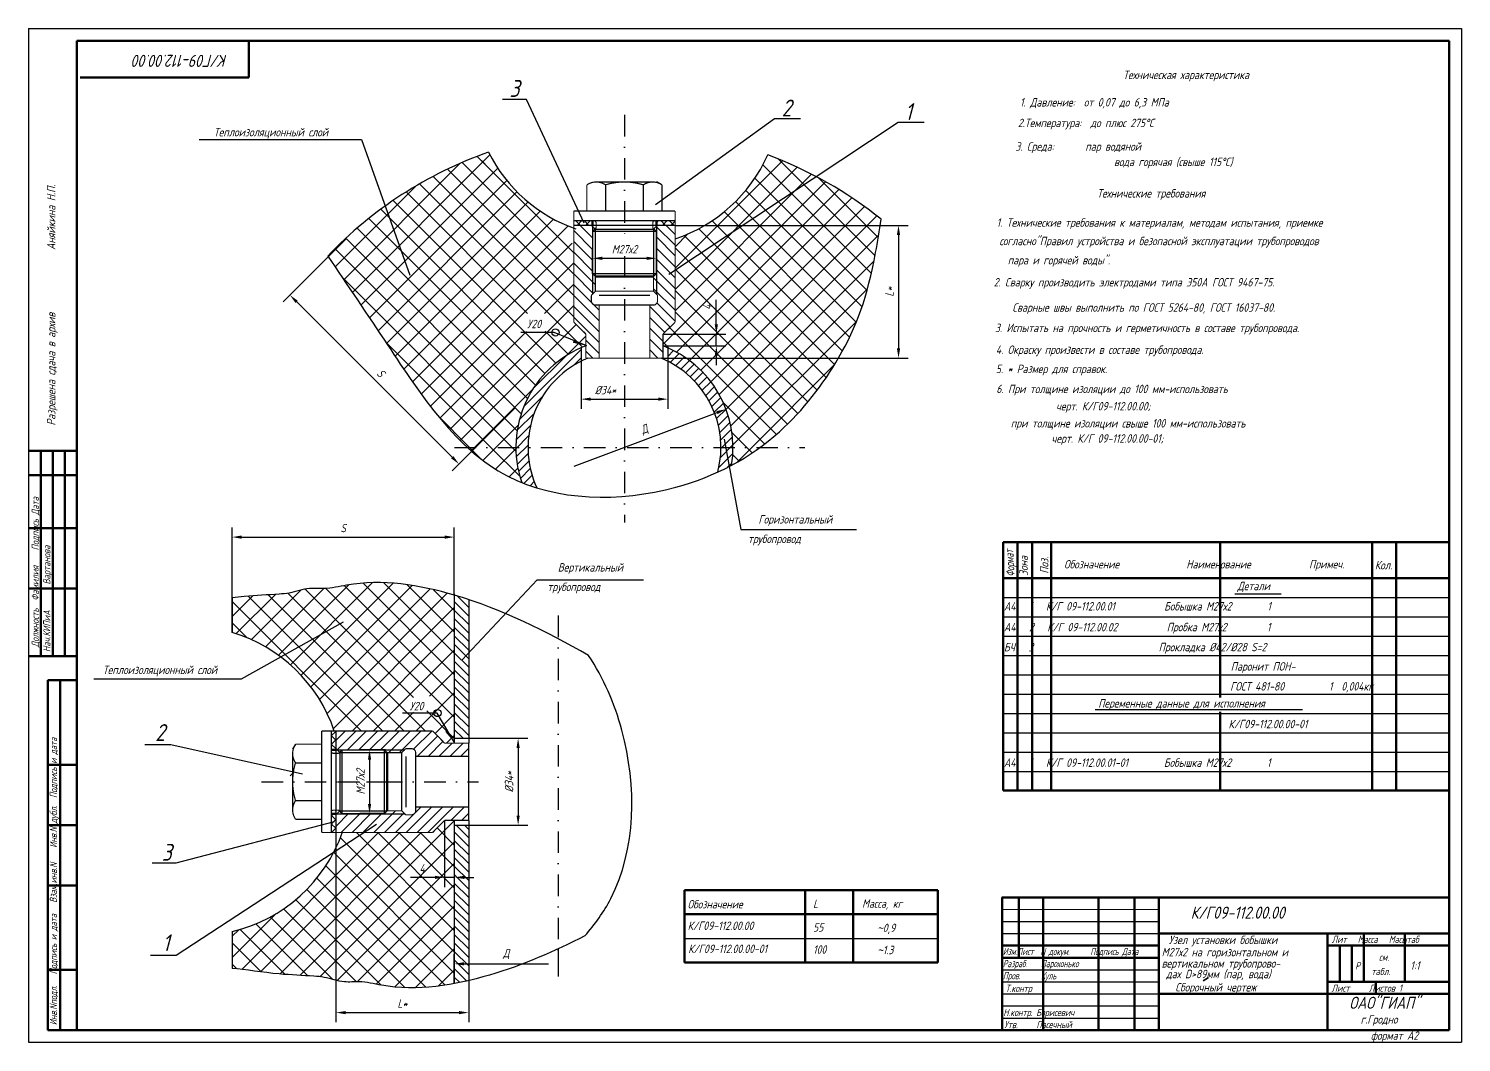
# Model space of a CAD drawing. Header units: inches. Extents: x 2854 to 6563, y -110 to 2015.
# Drawn here: x 3033 to 3627, y 1381 to 1801 of the extents above; entities that cross this region are included whole.
import ezdxf

# ---------------------------------------------------------------- set-up
doc = ezdxf.new("R2010")
doc.units = ezdxf.units.IN
doc.header["$LTSCALE"] = 0.7
doc.header["$MEASUREMENT"] = 0
doc.linetypes.add('DASHDOT', pattern=[25.4, 12.7, -6.35, 0, -6.35])
doc.styles.get("Standard").update_dxf_attribs({"font": 'romand.shx', "width": 0.8, "oblique": 15, "height": 3.5})
doc.dimstyles.get("Standard").update_dxf_attribs({"dimtxt": 3.5, "dimasz": 4, "dimexe": 4, "dimexo": 0, "dimgap": 2, "dimtad": 1, "dimdec": 0, "dimdsep": 46, "dimtxsty": 'Standard', "dimcen": 0.09, "dimadec": 0, "dimazin": 0, "dimtfac": 1, "dimtdec": 0, "dimtmove": 0, "dimatfit": 3, "dimfxl": 0, "dimtolj": 1, "dimtzin": 0, "dimlwd": 25, "dimlwe": 25, "dimarcsym": 0})

# ---------------------------------------------------------------- blocks, each defined once
blk = doc.blocks.new('*D13')
at = {"color": 0, "lineweight": 25}
for p, q in [((3318.59, 1678.36), (3318.59, 1688.54)), ((3296.5, 1674.36), (3322.59, 1674.36)), ((3296.5, 1669.43), (3322.59, 1669.43)), ((3318.59, 1669.43), (3318.59, 1674.36)), ((3318.59, 1665.43), (3318.59, 1661.43))]:
    blk.add_line(p, q, dxfattribs=at)
for points in [[(3317.92, 1678.36), (3319.26, 1678.36), (3318.59, 1674.36)], [(3317.92, 1665.43), (3319.26, 1665.43), (3318.59, 1669.43)]]:
    blk.add_solid(points, dxfattribs=at)
at = {"layer": 'DEFPOINTS', "color": 0, "lineweight": 25}
for p in [(3296.5, 1674.36), (3296.5, 1669.43), (3318.59, 1674.36)]:
    blk.add_point(p, dxfattribs=at)
at = {"color": 0, "lineweight": 25, "insert": (3314.84, 1685.45), "char_height": 3.5, "attachment_point": 5, "rotation": 90}
blk.add_mtext('\\A1;4', dxfattribs=at)
blk = doc.blocks.new('*D14')
at = {"color": 0, "lineweight": 25}
for p, q in [((3267.28, 1699.36), (3267.28, 1709.72)), ((3271.28, 1705.72), (3289.72, 1705.72)), ((3293.72, 1699.36), (3293.72, 1709.72))]:
    blk.add_line(p, q, dxfattribs=at)
for points in [[(3271.28, 1706.39), (3271.28, 1705.05), (3267.28, 1705.72)], [(3289.72, 1706.39), (3289.72, 1705.05), (3293.72, 1705.72)]]:
    blk.add_solid(points, dxfattribs=at)
at = {"layer": 'DEFPOINTS', "color": 0, "lineweight": 25}
for p in [(3293.72, 1705.72), (3267.28, 1699.36), (3293.72, 1699.36)]:
    blk.add_point(p, dxfattribs=at)
at = {"color": 0, "lineweight": 25, "insert": (3280.5, 1709.47), "char_height": 3.5, "attachment_point": 5}
blk.add_mtext('\\A1;М27х2', dxfattribs=at)
blk = doc.blocks.new('*D15')
at = {"color": 0, "lineweight": 25}
for p, q in [((3301.5, 1719.36), (3398.12, 1719.36)), ((3394.12, 1715.36), (3394.12, 1668.36)), ((3296.5, 1664.36), (3398.12, 1664.36))]:
    blk.add_line(p, q, dxfattribs=at)
for points in [[(3393.45, 1715.36), (3394.79, 1715.36), (3394.12, 1719.36)], [(3393.45, 1668.36), (3394.79, 1668.36), (3394.12, 1664.36)]]:
    blk.add_solid(points, dxfattribs=at)
at = {"layer": 'DEFPOINTS', "color": 0, "lineweight": 25}
for p in [(3301.5, 1719.36), (3296.5, 1664.36), (3394.12, 1664.36)]:
    blk.add_point(p, dxfattribs=at)
at = {"color": 0, "lineweight": 25, "insert": (3390.37, 1691.86), "char_height": 3.5, "attachment_point": 5, "rotation": 90}
blk.add_mtext('\\A1;L*', dxfattribs=at)
blk = doc.blocks.new('*D16')
at = {"color": 0, "lineweight": 25}
for p, q in [((3165.05, 1713.8), (3138.96, 1687.66)), ((3144.61, 1687.66), (3209.07, 1623.32)), ((3235.17, 1643.81), (3209.07, 1617.67))]:
    blk.add_line(p, q, dxfattribs=at)
for points in [[(3145.08, 1688.13), (3144.14, 1687.19), (3141.78, 1690.49)], [(3209.54, 1623.8), (3208.6, 1622.85), (3211.9, 1620.5)]]:
    blk.add_solid(points, dxfattribs=at)
at = {"layer": 'DEFPOINTS', "color": 0, "lineweight": 25}
for p in [(3165.05, 1713.8), (3235.17, 1643.81), (3211.9, 1620.5)]:
    blk.add_point(p, dxfattribs=at)
at = {"color": 0, "lineweight": 25, "insert": (3179.49, 1658.15), "char_height": 3.5, "attachment_point": 5, "rotation": 315.05269}
blk.add_mtext('\\A1;S', dxfattribs=at)
blk = doc.blocks.new('*D17')
at = {"color": 0, "lineweight": 25}
for p, q in [((3117.85, 1565.1), (3117.85, 1594.21)), ((3209.95, 1566.15), (3209.95, 1594.21)), ((3121.85, 1590.21), (3205.95, 1590.21))]:
    blk.add_line(p, q, dxfattribs=at)
for points in [[(3121.85, 1590.88), (3121.85, 1589.54), (3117.85, 1590.21)], [(3205.95, 1590.88), (3205.95, 1589.54), (3209.95, 1590.21)]]:
    blk.add_solid(points, dxfattribs=at)
at = {"layer": 'DEFPOINTS', "color": 0, "lineweight": 25}
for p in [(3209.95, 1590.21), (3117.85, 1565.1), (3209.95, 1566.15)]:
    blk.add_point(p, dxfattribs=at)
at = {"color": 0, "lineweight": 25, "insert": (3163.9, 1593.96), "char_height": 3.5, "attachment_point": 5}
blk.add_mtext('\\A1;S', dxfattribs=at)
blk = doc.blocks.new('*D18')
at = {"color": 0, "lineweight": 25}
for p, q in [((3215.95, 1506.84), (3240.41, 1506.84)), ((3236.41, 1502.84), (3236.41, 1474.84)), ((3215.95, 1470.84), (3240.41, 1470.84))]:
    blk.add_line(p, q, dxfattribs=at)
for points in [[(3235.75, 1502.84), (3237.08, 1502.84), (3236.41, 1506.84)], [(3235.75, 1474.84), (3237.08, 1474.84), (3236.41, 1470.84)]]:
    blk.add_solid(points, dxfattribs=at)
at = {"layer": 'DEFPOINTS', "color": 0, "lineweight": 25}
for p in [(3215.95, 1506.84), (3215.95, 1470.84), (3236.41, 1470.84)]:
    blk.add_point(p, dxfattribs=at)
at = {"color": 0, "lineweight": 25, "insert": (3232.66, 1488.84), "char_height": 3.5, "attachment_point": 5, "rotation": 90}
blk.add_mtext('\\A1;%%C34*', dxfattribs=at)
blk = doc.blocks.new('*D19')
at = {"color": 0, "lineweight": 25}
for p, q in [((3160.9, 1467.84), (3160.9, 1389.19)), ((3215.93, 1472.84), (3215.93, 1389.19)), ((3164.9, 1393.19), (3211.93, 1393.19))]:
    blk.add_line(p, q, dxfattribs=at)
for points in [[(3164.9, 1393.85), (3164.9, 1392.52), (3160.9, 1393.19)], [(3211.93, 1393.85), (3211.93, 1392.52), (3215.93, 1393.19)]]:
    blk.add_solid(points, dxfattribs=at)
at = {"layer": 'DEFPOINTS', "color": 0, "lineweight": 25}
for p in [(3160.9, 1467.84), (3215.93, 1472.84), (3215.93, 1393.19)]:
    blk.add_point(p, dxfattribs=at)
at = {"color": 0, "lineweight": 25, "insert": (3188.41, 1396.94), "char_height": 3.5, "attachment_point": 5}
blk.add_mtext('\\A1;L*', dxfattribs=at)

msp = doc.modelspace()

# ---------------------------------------------------------------- hatches: boundary and pattern name
at = {"lineweight": 25}
h = msp.add_hatch(dxfattribs=at)
h.set_pattern_fill('ANSI31', color=256, scale=20, style=0)
h.paths.add_polyline_path([(3262.5, 1663.09), (3262.5, 1668.61, 0.298217), (3235.5, 1627.37), (3240.5, 1627.37, -0.283237)])
edge = h.paths.add_edge_path()
edge.add_line((3240.5, 1627.37), (3235.5, 1627.37))
edge.add_arc((3280.5, 1627.37), 45, 180, 198.8795)
edge.add_spline(control_points=[(3237.92, 1612.81), (3239.96, 1611.98), (3242.05, 1611.25), (3244.19, 1610.6)], knot_values=[172.997737, 172.997737, 172.997737, 172.997737, 179.707544, 179.707544, 179.707544, 179.707544], degree=3, periodic=0)
edge.add_arc((3280.5, 1627.37), 40, 180, 204.79241, ccw=False)
edge = h.paths.add_edge_path()
edge.add_spline(control_points=[(3319.17, 1617.14), (3321.11, 1618.03), (3323.01, 1618.98), (3324.89, 1619.98)], knot_values=[254.488108, 254.488108, 254.488108, 254.488108, 260.840998, 260.840998, 260.840998, 260.840998], degree=3, periodic=0)
edge.add_arc((3280.5, 1627.37), 45, 350.5492, 360)
edge.add_line((3325.5, 1627.37), (3320.5, 1627.37))
edge.add_arc((3280.5, 1627.37), 40, -14.81143, 0, ccw=False)
h.paths.add_polyline_path([(3320.5, 1627.37), (3325.5, 1627.37, 0.298217), (3298.5, 1668.61), (3298.5, 1663.09, -0.283237)])

# ---------------------------------------------------------------- linework, layer by layer
for p, q in [((3033.48, 1800.88), (3033.48, 1380.88)), ((3033.48, 1800.88), (3627.48, 1800.88)), ((3627.48, 1800.88), (3627.48, 1380.88)), ((3296.07, 1736.13), (3293.94, 1737.36)), ((3264.86, 1669.45), (3251.36, 1675.02)), ((3210.03, 1505.07), (3202.81, 1517.23)), ((3144.16, 1504.42), (3142.93, 1502.29)), ((3033.48, 1380.88), (3627.48, 1380.88))]:
    msp.add_line(p, q)
at = {"lineweight": 50}
for p, q in [((3053.48, 1795.88), (3053.48, 1385.88)), ((3053.48, 1795.88), (3622.48, 1795.88)), ((3124.82, 1780.7), (3124.82, 1795.7)), ((3622.48, 1795.88), (3622.48, 1385.88)), ((3054.82, 1780.7), (3124.82, 1780.7)), ((3268.45, 1698.17), (3292.55, 1698.17)), ((3033.48, 1625.9), (3053.48, 1625.9)), ((3038.48, 1625.9), (3038.48, 1540.9)), ((3043.48, 1625.9), (3043.48, 1540.9)), ((3048.48, 1625.9), (3048.48, 1540.9)), ((3033.48, 1615.9), (3053.48, 1615.9)), ((3033.48, 1593.9), (3053.48, 1593.9)), ((3437.48, 1588.15), (3437.48, 1485.15)), ((3437.48, 1588.15), (3622.48, 1588.15)), ((3443.48, 1588.15), (3443.48, 1485.15)), ((3449.48, 1588.15), (3449.48, 1485.15)), ((3457.48, 1588.15), (3457.48, 1485.15)), ((3527.48, 1588.15), (3527.48, 1523.78)), ((3590.48, 1588.15), (3590.48, 1485.15)), ((3600.48, 1588.15), (3600.48, 1485.15)), ((3033.48, 1568.9), (3053.48, 1568.9)), ((3437.48, 1573.15), (3622.48, 1573.15)), ((3033.48, 1540.9), (3053.48, 1540.9)), ((3041.48, 1530.9), (3041.48, 1385.88)), ((3041.48, 1530.9), (3053.48, 1530.9)), ((3046.48, 1530.9), (3046.48, 1385.88)), ((3527.48, 1517.86), (3527.48, 1485.15)), ((3182.12, 1476.79), (3182.12, 1500.89)), ((3041.48, 1495.9), (3053.48, 1495.9)), ((3437.48, 1485.15), (3622.48, 1485.15)), ((3041.48, 1470.9), (3053.48, 1470.9)), ((3041.48, 1445.9), (3053.48, 1445.9)), ((3305.37, 1443.94), (3410.37, 1443.94)), ((3305.37, 1443.94), (3305.37, 1413.94)), ((3355.37, 1443.94), (3355.37, 1413.94)), ((3375.37, 1443.94), (3375.37, 1413.94)), ((3410.37, 1443.94), (3410.37, 1413.94)), ((3437.03, 1440.95), (3622.48, 1440.95)), ((3437.07, 1440.95), (3437.07, 1385.88)), ((3444.03, 1440.95), (3444.03, 1415.95)), ((3454.03, 1440.95), (3454.03, 1385.95)), ((3477.03, 1440.95), (3477.03, 1385.95)), ((3492.03, 1440.95), (3492.03, 1385.95)), ((3502.03, 1440.95), (3502.03, 1385.95)), ((3305.37, 1433.94), (3410.37, 1433.94)), ((3502.03, 1425.95), (3622.48, 1425.95)), ((3572.03, 1425.95), (3572.03, 1385.95)), ((3587.03, 1425.95), (3587.03, 1405.95)), ((3604.03, 1425.95), (3604.03, 1405.95)), ((3437.03, 1420.95), (3502.03, 1420.95)), ((3572.03, 1420.95), (3622.48, 1420.95)), ((3577.03, 1420.95), (3577.03, 1405.95)), ((3582.03, 1420.95), (3582.03, 1405.95)), ((3305.37, 1413.94), (3410.37, 1413.94)), ((3437.03, 1415.95), (3502.03, 1415.95)), ((3041.48, 1410.9), (3053.48, 1410.9)), ((3572.03, 1405.95), (3622.03, 1405.95)), ((3592.03, 1405.95), (3592.03, 1400.95)), ((3502.03, 1400.95), (3622.48, 1400.95)), ((3041.48, 1385.88), (3622.48, 1385.88))]:
    msp.add_line(p, q, dxfattribs=at)
at = {"lineweight": 25}
for p, q in [((3239.83, 1771.46), (3229.87, 1771.46)), ((3263.81, 1720.32), (3239.83, 1771.46)), ((3293.31, 1728.03), (3342.74, 1763.66)), ((3298.9, 1699.19), (3394, 1762.11)), ((3342.74, 1763.66), (3353.43, 1763.66)), ((3394, 1762.11), (3404.71, 1762.11)), ((3104.23, 1754.92), (3171.48, 1754.92)), ((3171.48, 1754.92), (3191.49, 1698.76)), ((3167.68, 1691.6), (3224.69, 1748.6)), ((3222.74, 1744.68), (3219.46, 1747.96)), ((3259.5, 1707.93), (3219.46, 1747.96)), ((3384.38, 1706.79), (3344.3, 1746.87)), ((3164.12, 1696.87), (3212.24, 1744.99)), ((3171.25, 1686.32), (3227.97, 1743.05)), ((3259.5, 1690.25), (3207.1, 1742.64)), ((3259.5, 1699.09), (3213.18, 1745.4)), ((3301.5, 1701.67), (3346, 1746.17)), ((3301.5, 1692.83), (3352.14, 1743.47)), ((3301.5, 1683.99), (3358.08, 1740.57)), ((3382.86, 1699.47), (3337.89, 1744.44)), ((3160.54, 1702.13), (3194.17, 1735.76)), ((3174.8, 1681.04), (3231.72, 1737.95)), ((3263.17, 1668.9), (3195.52, 1736.55)), ((3259.5, 1681.41), (3201.22, 1739.69)), ((3296.5, 1670.15), (3363.83, 1737.48)), ((3381.07, 1692.42), (3334.58, 1738.92)), ((3385.68, 1714.32), (3360.93, 1739.07)), ((3178.35, 1675.74), (3235.9, 1733.3)), ((3181.88, 1670.44), (3240.52, 1729.08)), ((3252.11, 1662.28), (3184.66, 1729.73)), ((3240.36, 1682.87), (3190, 1733.23)), ((3302.05, 1666.87), (3369.4, 1734.22)), ((3307.44, 1663.41), (3374.79, 1730.77)), ((3376.59, 1679.23), (3326.59, 1729.23)), ((3378.99, 1685.66), (3330.8, 1733.85)), ((3247.54, 1658.01), (3179.49, 1726.06)), ((3185.42, 1665.14), (3245.58, 1725.3)), ((3312.18, 1659.32), (3380.01, 1727.15)), ((3316.31, 1654.61), (3385.07, 1723.37)), ((3373.87, 1673.11), (3321.94, 1725.04)), ((3240.29, 1647.58), (3169.65, 1718.23)), ((3243.59, 1653.12), (3174.49, 1722.23)), ((3188.97, 1659.85), (3251.09, 1721.97)), ((3192.57, 1654.61), (3257.1, 1719.14)), ((3262.21, 1719.36), (3260.21, 1721.36)), ((3260.85, 1719.36), (3262.85, 1721.36)), ((3265.74, 1719.36), (3263.74, 1721.36)), ((3264.39, 1719.36), (3266.39, 1721.36)), ((3293.77, 1720.46), (3294.67, 1721.36)), ((3297.56, 1719.36), (3295.56, 1721.36)), ((3296.21, 1719.36), (3298.21, 1721.36)), ((3301.1, 1719.36), (3299.1, 1721.36)), ((3299.74, 1719.36), (3301.5, 1721.11)), ((3367.61, 1661.69), (3311.31, 1717.99)), ((3370.86, 1667.27), (3316.85, 1721.28)), ((3237.72, 1641.32), (3164.97, 1714.06)), ((3196.24, 1649.45), (3258.83, 1712.03)), ((3301.5, 1710.51), (3306.84, 1715.85)), ((3301.56, 1711.82), (3301.5, 1711.89)), ((3306.63, 1713.83), (3305.27, 1715.19)), ((3364.14, 1656.32), (3306.63, 1713.83)), ((3319.81, 1649.27), (3385.84, 1715.3)), ((3236.02, 1634.18), (3160.46, 1709.74)), ((3360.46, 1651.16), (3301.5, 1710.12)), ((3200.03, 1644.4), (3259.5, 1703.86)), ((3356.57, 1646.21), (3301.5, 1701.28)), ((3322.61, 1643.23), (3383.94, 1704.57)), ((3233.99, 1627.37), (3163.33, 1698.03)), ((3247.34, 1682.86), (3259.5, 1695.02)), ((3324.59, 1636.37), (3381.24, 1693.02)), ((3352.45, 1641.49), (3301.5, 1692.44)), ((3208.06, 1634.75), (3259.5, 1686.19)), ((3348.11, 1637), (3301.5, 1683.6)), ((3203.96, 1639.48), (3239.92, 1675.45)), ((3212.38, 1630.23), (3260.47, 1678.32)), ((3257.3, 1665.93), (3247.64, 1675.59)), ((3343.51, 1632.76), (3299.22, 1677.04)), ((3325.49, 1628.43), (3376.79, 1679.74)), ((3225.15, 1627.37), (3181.5, 1671.02)), ((3251.36, 1675.02), (3237.48, 1675.02)), ((3256.3, 1665.31), (3264.5, 1673.51)), ((3299.06, 1668.36), (3296.5, 1670.93)), ((3262.5, 1668.61), (3262.5, 1663.09)), ((3298.5, 1668.61), (3298.5, 1663.09)), ((3262.5, 1663.09), (3262.5, 1643.37)), ((3298.5, 1663.09), (3298.5, 1643.37)), ((3333.26, 1627.37), (3367.65, 1661.76)), ((3218.36, 1627.37), (3242.56, 1651.57)), ((3266.5, 1647.37), (3294.5, 1647.37)), ((3338.63, 1628.8), (3321.49, 1645.94)), ((3216.31, 1627.37), (3202.86, 1640.82)), ((3259.71, 1619.55), (3318.87, 1641.8)), ((3227.2, 1627.37), (3236.46, 1636.63)), ((3331.22, 1627.37), (3325.08, 1633.51)), ((3321.87, 1630.74), (3328.74, 1593.43)), ((3221.29, 1622.39), (3216.31, 1627.37)), ((3216.95, 1625.96), (3218.36, 1627.37)), ((3221.82, 1621.99), (3227.2, 1627.37)), ((3237.12, 1615.4), (3225.15, 1627.37)), ((3227.04, 1618.38), (3235.5, 1626.83)), ((3235.52, 1625.83), (3233.99, 1627.37)), ((3328.02, 1621.73), (3325.4, 1624.35)), ((3327.08, 1621.19), (3333.26, 1627.37)), ((3333.47, 1625.12), (3331.22, 1627.37)), ((3232.69, 1615.18), (3236.32, 1618.81)), ((3328.74, 1593.43), (3376.77, 1593.43)), ((3437.48, 1588.15), (3622.48, 1588.15)), ((3125.88, 1547.73), (3146.39, 1568.24)), ((3131.72, 1544.73), (3155.89, 1568.9)), ((3137.08, 1541.25), (3166.29, 1570.47)), ((3141.98, 1537.32), (3176, 1571.34)), ((3146.46, 1532.95), (3184.6, 1571.1)), ((3193.01, 1523.73), (3148.1, 1568.64)), ((3150.49, 1528.15), (3192.5, 1570.16)), ((3154.09, 1522.91), (3199.93, 1568.75)), ((3209.95, 1515.63), (3156.65, 1568.93)), ((3209.95, 1524.46), (3164.3, 1570.12)), ((3209.95, 1533.3), (3172.11, 1571.15)), ((3209.95, 1542.14), (3180.78, 1571.31)), ((3209.95, 1550.98), (3190.47, 1570.46)), ((3209.95, 1559.82), (3201.35, 1568.43)), ((3213.16, 1539.31), (3244.28, 1572.45)), ((3244.28, 1572.45), (3288.4, 1572.45)), ((3117.85, 1557.38), (3126.39, 1565.92)), ((3117.85, 1550.73), (3117.85, 1565.1)), ((3117.85, 1565.1), (3117.85, 1550.73)), ((3171.54, 1509.84), (3117.85, 1563.53)), ((3134.08, 1547.31), (3117.85, 1563.53)), ((3119.52, 1550.21), (3135.78, 1566.47)), ((3180.38, 1509.84), (3124.45, 1565.78)), ((3189.22, 1509.84), (3132.77, 1566.29)), ((3198.05, 1509.84), (3140.96, 1566.94)), ((3157.21, 1517.19), (3207.01, 1566.99)), ((3209.95, 1566.7), (3209.95, 1504.84)), ((3215.95, 1557.5), (3209.95, 1563.5)), ((3215.95, 1561.04), (3211.22, 1565.77)), ((3215.95, 1564.27), (3215.95, 1504.84)), ((3437.48, 1565.15), (3622.48, 1565.15)), ((3533.56, 1566.76), (3552.77, 1566.76)), ((3159.82, 1510.96), (3209.95, 1561.09)), ((3215.95, 1553.97), (3209.95, 1559.97)), ((3215.95, 1550.43), (3209.95, 1556.43)), ((3437.48, 1557.15), (3622.48, 1557.15)), ((3123.99, 1548.55), (3117.85, 1554.69)), ((3117.85, 1552.08), (3117.86, 1552.09)), ((3121.71, 1531.53), (3164.05, 1555.04)), ((3168.24, 1510.54), (3209.95, 1552.25)), ((3215.95, 1546.9), (3209.95, 1552.9)), ((3215.95, 1543.36), (3209.95, 1549.36)), ((3215.95, 1539.83), (3209.95, 1545.83)), ((3437.48, 1549.15), (3622.48, 1549.15)), ((3176.38, 1509.84), (3209.95, 1543.41)), ((3215.95, 1536.29), (3209.95, 1542.29)), ((3215.95, 1532.76), (3209.95, 1538.76)), ((3437.48, 1541.15), (3622.48, 1541.15)), ((3199.62, 1524.25), (3209.95, 1534.58)), ((3215.95, 1529.22), (3209.95, 1535.22)), ((3437.48, 1533.15), (3622.48, 1533.15)), ((3060.56, 1531.53), (3121.71, 1531.53)), ((3215.95, 1525.69), (3209.95, 1531.69)), ((3215.95, 1522.15), (3209.95, 1528.15)), ((3194.06, 1509.84), (3209.95, 1525.74)), ((3215.95, 1518.61), (3209.95, 1524.61)), ((3215.95, 1515.08), (3209.95, 1521.08)), ((3437.48, 1525.15), (3622.48, 1525.15)), ((3185.22, 1509.84), (3193.04, 1517.66)), ((3202.81, 1517.23), (3188.48, 1517.23)), ((3209.95, 1506.79), (3198.58, 1518.16)), ((3201.95, 1508.9), (3209.95, 1516.9)), ((3215.95, 1511.54), (3209.95, 1517.54)), ((3437.48, 1517.15), (3622.48, 1517.15)), ((3475.71, 1518.84), (3561.57, 1518.84)), ((3158.93, 1507.83), (3160.93, 1509.83)), ((3160.93, 1509.51), (3160.6, 1509.84)), ((3167.54, 1509.84), (3168.24, 1510.54)), ((3215.95, 1508.01), (3209.95, 1514.01)), ((3213.58, 1506.84), (3209.95, 1510.47)), ((3437.48, 1509.15), (3622.48, 1509.15)), ((3092.48, 1504.12), (3081.64, 1504.12)), ((3147.08, 1492.04), (3092.48, 1504.12)), ((3160.93, 1505.98), (3158.93, 1507.98)), ((3158.93, 1504.3), (3160.93, 1506.3)), ((3160.93, 1502.44), (3158.93, 1504.44)), ((3206.74, 1504.84), (3209.95, 1508.06)), ((3210.04, 1506.84), (3209.95, 1506.94)), ((3209.95, 1506.84), (3215.95, 1506.84)), ((3160.28, 1502.12), (3160.93, 1502.76)), ((3181.45, 1502.06), (3170.81, 1502.06)), ((3174.81, 1498.06), (3174.81, 1479.62)), ((3437.48, 1501.15), (3622.48, 1501.15)), ((3141.94, 1491.32), (3142.93, 1492.3)), ((3437.48, 1493.15), (3622.48, 1493.15)), ((3437.48, 1485.15), (3590.48, 1485.15)), ((3158.93, 1474.83), (3159.7, 1475.6)), ((3160.93, 1472.97), (3158.93, 1474.97)), ((3158.93, 1471.3), (3160.93, 1473.3)), ((3160.93, 1476.51), (3160.6, 1476.84)), ((3181.45, 1475.62), (3170.81, 1475.62)), ((3160.19, 1472.22), (3094.47, 1455.06)), ((3177.68, 1471.08), (3094.65, 1416.87)), ((3121.8, 1411.07), (3178.58, 1467.84)), ((3129.64, 1410.07), (3187.41, 1467.84)), ((3137.59, 1409.18), (3196.25, 1467.84)), ((3145.87, 1408.62), (3210.09, 1472.84)), ((3160.93, 1469.44), (3158.93, 1471.44)), ((3159.14, 1467.97), (3160.93, 1469.76)), ((3209.95, 1427.24), (3169.34, 1467.84)), ((3209.95, 1436.08), (3178.18, 1467.84)), ((3209.95, 1444.92), (3187.02, 1467.84)), ((3209.95, 1453.75), (3195.86, 1467.84)), ((3209.95, 1462.59), (3202.84, 1469.7)), ((3205.93, 1472.84), (3205.93, 1445.22)), ((3209.95, 1472.84), (3209.95, 1405.19)), ((3209.95, 1470.84), (3215.95, 1470.84)), ((3215.95, 1462.05), (3209.95, 1468.05)), ((3215.95, 1465.58), (3210.69, 1470.84)), ((3215.95, 1469.12), (3214.22, 1470.84)), ((3215.95, 1472.84), (3215.95, 1406.45)), ((3154.15, 1408.07), (3209.95, 1463.86)), ((3209.95, 1418.4), (3162.72, 1465.63)), ((3215.95, 1458.51), (3209.95, 1464.51)), ((3209.95, 1409.56), (3159.95, 1459.56)), ((3215.95, 1454.97), (3209.95, 1460.97)), ((3215.95, 1451.44), (3209.95, 1457.44)), ((3094.47, 1455.06), (3084.66, 1455.06)), ((3206.12, 1404.55), (3156.69, 1453.99)), ((3161.39, 1406.46), (3209.95, 1455.03)), ((3215.95, 1447.9), (3209.95, 1453.9)), ((3215.95, 1444.37), (3209.95, 1450.37)), ((3189.46, 1403.53), (3148.79, 1444.2)), ((3198.15, 1403.68), (3152.96, 1448.88)), ((3169.71, 1405.94), (3209.95, 1446.19)), ((3201.93, 1449.22), (3191.75, 1449.22)), ((3210.09, 1449.22), (3205.93, 1449.22)), ((3215.95, 1440.83), (3209.95, 1446.83)), ((3214.09, 1449.22), (3218.09, 1449.22)), ((3179.58, 1404.57), (3144.19, 1439.97)), ((3215.95, 1437.3), (3209.95, 1443.3)), ((3215.95, 1433.76), (3209.95, 1439.76)), ((3117.85, 1415.96), (3136.12, 1434.23)), ((3159.53, 1406.95), (3133.66, 1432.82)), ((3169.37, 1405.94), (3139.15, 1436.17)), ((3177.56, 1404.96), (3209.95, 1437.35)), ((3215.95, 1430.23), (3209.95, 1436.23)), ((3215.95, 1426.69), (3209.95, 1432.69)), ((3117.85, 1424.8), (3120.56, 1427.51)), ((3117.85, 1426.8), (3117.85, 1411.49)), ((3139.8, 1409), (3121.13, 1427.67)), ((3149.2, 1408.43), (3127.67, 1429.97)), ((3185.25, 1403.8), (3209.95, 1428.51)), ((3215.95, 1423.15), (3209.95, 1429.15)), ((3215.95, 1419.62), (3209.95, 1425.62)), ((3437.03, 1430.95), (3502.03, 1430.95)), ((3437.03, 1425.95), (3502.03, 1425.95)), ((3129.92, 1410.04), (3117.85, 1422.11)), ((3193.77, 1403.49), (3209.95, 1419.67)), ((3215.95, 1416.08), (3209.95, 1422.08)), ((3305.37, 1423.94), (3410.37, 1423.94)), ((3094.65, 1416.87), (3084.01, 1416.87)), ((3215.95, 1412.55), (3209.95, 1418.55)), ((3209.95, 1405.19), (3209.95, 1417.4)), ((3215.95, 1409.01), (3209.95, 1415.01)), ((3253.03, 1419.59), (3253.03, 1409.4)), ((3119.83, 1411.3), (3117.85, 1413.27)), ((3203.29, 1404.17), (3209.95, 1410.83)), ((3215.16, 1406.27), (3209.95, 1411.48)), ((3212.25, 1405.64), (3209.95, 1407.94)), ((3213.95, 1413.4), (3249.03, 1413.4)), ((3437.03, 1410.95), (3502.03, 1410.95)), ((3437.03, 1405.95), (3502.03, 1405.95)), ((3437.03, 1400.95), (3502.03, 1400.95)), ((3437.03, 1395.95), (3502.03, 1395.95)), ((3437.03, 1390.95), (3502.03, 1390.95))]:
    msp.add_line(p, q, dxfattribs=at)
at = {"linetype": 'DASHDOT', "lineweight": 25}
for p, q in [((3280.5, 1765.11), (3280.5, 1711.9)), ((3280.5, 1706.68), (3280.5, 1596.23)), ((3210.08, 1627.37), (3355.32, 1627.37)), ((3253.03, 1557.67), (3253.03, 1408.12))]:
    msp.add_line(p, q, dxfattribs=at)
at = {"color": 0}
for p, q in [((3259.5, 1717.2), (3267.28, 1709.42)), ((3262.1, 1719.36), (3267.28, 1714.18)), ((3293.71, 1718.91), (3301.5, 1711.12)), ((3297.74, 1719.36), (3301.5, 1715.6)), ((3259.5, 1712.71), (3267.28, 1704.93)), ((3293.72, 1714.59), (3301.5, 1706.81)), ((3259.5, 1708.22), (3267.28, 1700.44)), ((3293.72, 1709.92), (3301.5, 1702.14)), ((3293.72, 1705.43), (3301.5, 1697.65)), ((3259.5, 1703.73), (3268.45, 1694.78)), ((3259.5, 1699.24), (3267.54, 1691.21)), ((3293.72, 1700.94), (3301.5, 1693.16)), ((3259.5, 1694.75), (3270, 1684.25)), ((3292.55, 1697.62), (3301.5, 1688.67)), ((3292.55, 1693.13), (3301.5, 1684.18)), ((3259.5, 1690.26), (3270, 1679.76)), ((3293.96, 1687.24), (3301.5, 1679.69)), ((3259.5, 1685.77), (3270, 1675.27)), ((3259.5, 1681.28), (3270, 1670.78)), ((3291, 1685.7), (3299.45, 1677.26)), ((3291, 1681.21), (3297.18, 1675.03)), ((3291, 1676.72), (3296.5, 1671.22)), ((3264.5, 1671.79), (3270, 1666.29)), ((3291, 1672.23), (3296.5, 1666.73)), ((3264.5, 1667.3), (3267.44, 1664.36)), ((3291, 1667.74), (3294.38, 1664.36)), ((3160.93, 1506.09), (3164.69, 1509.84)), ((3161.38, 1502.06), (3169.16, 1509.84)), ((3165.7, 1502.06), (3173.48, 1509.84)), ((3170.37, 1502.06), (3178.15, 1509.84)), ((3174.86, 1502.06), (3182.64, 1509.84)), ((3179.35, 1502.06), (3187.13, 1509.84)), ((3182.67, 1500.89), (3191.62, 1509.84)), ((3187.16, 1500.89), (3196.11, 1509.84)), ((3193.05, 1502.3), (3200.6, 1509.84)), ((3194.59, 1499.34), (3203.03, 1507.79)), ((3199.08, 1499.34), (3205.26, 1505.53)), ((3203.57, 1499.34), (3209.07, 1504.84)), ((3208.06, 1499.34), (3213.56, 1504.84)), ((3212.55, 1499.34), (3215.93, 1502.73)), ((3160.93, 1470.45), (3166.11, 1475.62)), ((3163.09, 1467.84), (3170.87, 1475.62)), ((3167.58, 1467.84), (3175.36, 1475.62)), ((3172.07, 1467.84), (3179.85, 1475.62)), ((3176.56, 1467.84), (3185.51, 1476.79)), ((3181.05, 1467.84), (3189.08, 1475.88)), ((3185.54, 1467.84), (3196.04, 1478.34)), ((3190.03, 1467.84), (3200.53, 1478.34)), ((3194.52, 1467.84), (3205.02, 1478.34)), ((3199.01, 1467.84), (3209.51, 1478.34)), ((3208.5, 1472.84), (3214, 1478.34)), ((3212.99, 1472.84), (3215.93, 1475.79))]:
    msp.add_line(p, q, dxfattribs=at)
at = {"linetype": 'Continuous', "lineweight": 50}
for p, q in [((3267.23, 1721.43), (3267.23, 1719.36)), ((3293.77, 1721.22), (3293.77, 1719.36)), ((3159.07, 1502.12), (3160.93, 1502.12)), ((3159.07, 1475.6), (3160.93, 1475.6))]:
    msp.add_line(p, q, dxfattribs=at)
at = {"linetype": 'Continuous'}
for p, q in [((3267.23, 1719.24), (3267.23, 1691.02)), ((3293.77, 1719.36), (3293.77, 1690.81)), ((3160.95, 1502.12), (3189.48, 1502.12)), ((3158.86, 1475.57), (3189.27, 1475.57))]:
    msp.add_line(p, q, dxfattribs=at)
at = {"linetype": 'Continuous', "lineweight": 25}
for p, q in [((3268.4, 1718.01), (3268.4, 1698.22)), ((3292.6, 1718.01), (3292.6, 1698.22)), ((3162.28, 1500.94), (3182.07, 1500.94)), ((3162.28, 1476.74), (3182.07, 1476.74))]:
    msp.add_line(p, q, dxfattribs=at)
at = {"linetype": 'DASHDOT'}
for p, q in [((3130.06, 1488.84), (3167.37, 1488.84)), ((3161.74, 1488.84), (3219.94, 1488.84)), ((3173.56, 1488.84), (3188.4, 1488.84))]:
    msp.add_line(p, q, dxfattribs=at)
at = {"lineweight": 15}
msp.add_line((3437.03, 1435.95), (3502.03, 1435.95), dxfattribs=at)
at = {"lineweight": 35}
msp.add_line((3520.37, 1406.39), (3522.65, 1407.78), dxfattribs=at)
at = {"const_width": 0.5}
for points in [[(3264.92, 1736.13, -0.316625), (3272.69, 1736.13, -0.316625)], [(3272.69, 1736.21, -0.073454), (3280.5, 1737.36, -0.073454)], [(3288.3, 1736.21, 0.073454), (3280.5, 1737.36, 0.073454)], [(3296.07, 1736.13, 0.316625), (3288.3, 1736.13, 0.316625)], [(3267.75, 1721.36, -0.414214), (3268.75, 1720.36, -0.414214)], [(3268.75, 1718.57, -0.198912), (3268.6, 1718.21, -0.198912)], [(3293.25, 1721.36, 0.414214), (3292.25, 1720.36, 0.414214)], [(3292.25, 1718.57, 0.198912), (3292.4, 1718.21, 0.198912)], [(3266.8, 1690.18, -0.198562), (3267, 1690.67, -0.198562)], [(3268.15, 1686.36, -0.342767), (3266.8, 1688.1, -0.414214)], [(3292.84, 1686.36, 0.342767), (3294.2, 1688.1, 0.414214)], [(3294.2, 1690.18, 0.198562), (3293.99, 1690.67, 0.198562)], [(3144.16, 1504.42, 0.316625), (3144.16, 1496.65, 0.316625)], [(3144.08, 1496.65, 0.073454), (3142.93, 1488.84, 0.073454)], [(3158.93, 1501.59, 0.414214), (3159.93, 1500.59, 0.414214)], [(3161.72, 1500.59, 0.198912), (3162.08, 1500.74, 0.198912)], [(3190.11, 1502.54, 0.198562), (3189.62, 1502.34, 0.198562)], [(3193.93, 1501.19, 0.342767), (3192.19, 1502.54, 0.414214)], [(3144.08, 1481.04, -0.073454), (3142.93, 1488.84, -0.073454)], [(3144.16, 1473.27, -0.316625), (3144.16, 1481.04, -0.316625)], [(3158.93, 1476.09, -0.414214), (3159.93, 1477.09, -0.414214)], [(3161.72, 1477.09, -0.198912), (3162.08, 1476.95, -0.198912)], [(3190.11, 1475.14, -0.198562), (3189.62, 1475.35, -0.198562)], [(3193.93, 1476.5, -0.342767), (3192.19, 1475.14, -0.414214)]]:
    msp.add_lwpolyline(points, format="xyb", dxfattribs=at)
for points in [[(3264.92, 1736.13), (3264.92, 1725.36)], [(3268.81, 1737.36), (3280.5, 1737.36)], [(3272.69, 1725.36), (3272.69, 1736.21)], [(3292.19, 1737.36), (3280.5, 1737.36)], [(3288.3, 1725.36), (3288.3, 1736.21)], [(3296.07, 1736.13), (3296.07, 1725.36)], [(3259.5, 1725.36), (3301.5, 1725.36)], [(3259.5, 1721.36), (3280.5, 1721.36)], [(3280.5, 1721.36), (3259.5, 1721.36)], [(3259.5, 1719.36), (3280.5, 1719.36)], [(3268.45, 1717.76), (3266.83, 1719.36)], [(3268.6, 1718.21), (3267.28, 1716.89)], [(3293.72, 1716.89), (3267.28, 1716.89)], [(3268.15, 1717.76), (3292.85, 1717.76)], [(3301.5, 1721.36), (3280.5, 1721.36)], [(3280.5, 1721.36), (3301.5, 1721.36)], [(3301.5, 1719.36), (3280.5, 1719.36)], [(3292.4, 1718.21), (3293.72, 1716.89)], [(3292.55, 1717.76), (3294.17, 1719.36)], [(3267.28, 1699.36), (3268.45, 1698.17)], [(3293.72, 1699.36), (3267.28, 1699.36)], [(3291.75, 1699.36), (3269.25, 1699.36)], [(3293.72, 1699.36), (3292.55, 1698.17)], [(3267, 1690.67), (3268.45, 1692.12)], [(3292.55, 1692.12), (3268.45, 1692.12)], [(3280.54, 1690.38), (3269.95, 1690.38)], [(3280.5, 1690.38), (3291.09, 1690.38)], [(3293.99, 1690.67), (3292.55, 1692.12)], [(3292.84, 1686.36), (3268.15, 1686.36)], [(3270, 1686.36), (3270, 1664.36)], [(3291, 1686.36), (3291, 1664.36)], [(3264.5, 1674.36), (3259.5, 1679.27)], [(3296.5, 1674.36), (3301.5, 1679.27)], [(3264.5, 1664.36), (3280.5, 1664.36)], [(3264.5, 1664.36), (3280.5, 1664.36)], [(3296.5, 1664.36), (3280.5, 1664.36)], [(3154.93, 1467.84), (3154.93, 1509.84)], [(3158.93, 1509.84), (3158.93, 1488.84)], [(3158.93, 1488.84), (3158.93, 1509.84)], [(3160.93, 1509.84), (3160.93, 1488.84)], [(3205.93, 1504.84), (3201.01, 1509.84)], [(3144.16, 1504.42), (3154.93, 1504.42)], [(3215.93, 1504.84), (3215.93, 1488.84)], [(3142.93, 1500.54), (3142.93, 1488.84)], [(3154.93, 1496.65), (3144.08, 1496.65)], [(3162.53, 1500.89), (3160.93, 1502.52)], [(3162.08, 1500.74), (3163.4, 1502.06)], [(3162.53, 1476.79), (3162.53, 1500.89)], [(3163.4, 1502.06), (3163.4, 1475.62)], [(3180.93, 1502.06), (3182.12, 1500.89)], [(3180.93, 1502.06), (3180.93, 1475.62)], [(3180.93, 1500.09), (3180.93, 1477.59)], [(3189.62, 1502.34), (3188.17, 1500.89)], [(3188.17, 1500.89), (3188.17, 1476.79)], [(3189.91, 1488.84), (3189.91, 1499.44)], [(3193.93, 1501.19), (3193.93, 1476.5)], [(3193.93, 1499.34), (3215.93, 1499.34)], [(3142.93, 1477.15), (3142.93, 1488.84)], [(3158.93, 1467.84), (3158.93, 1488.84)], [(3158.93, 1488.84), (3158.93, 1467.84)], [(3160.93, 1467.84), (3160.93, 1488.84)], [(3189.91, 1488.89), (3189.91, 1478.3)], [(3215.93, 1472.84), (3215.93, 1488.84)], [(3215.93, 1472.84), (3215.93, 1488.84)], [(3154.93, 1481.04), (3144.08, 1481.04)], [(3144.16, 1473.27), (3154.93, 1473.27)], [(3162.53, 1476.79), (3160.93, 1475.17)], [(3162.08, 1476.95), (3163.4, 1475.62)], [(3180.93, 1475.62), (3182.12, 1476.79)], [(3189.62, 1475.35), (3188.17, 1476.79)], [(3193.93, 1478.34), (3215.93, 1478.34)], [(3205.93, 1472.84), (3201.01, 1467.84)]]:
    msp.add_lwpolyline(points, dxfattribs=at)
at = {"linetype": 'Continuous', "const_width": 0.5}
for points in [[(3259.5, 1725.36), (3259.5, 1721.36)], [(3301.5, 1725.36), (3301.5, 1721.36)], [(3259.5, 1721.36), (3259.5, 1679.27)], [(3267.28, 1716.89), (3267.28, 1699.36)], [(3268.75, 1720.36), (3268.75, 1718.57)], [(3292.25, 1720.36), (3292.25, 1718.57)], [(3293.72, 1716.89), (3293.72, 1699.36)], [(3301.5, 1721.36), (3301.5, 1679.27)], [(3268.45, 1698.17), (3268.45, 1692.12)], [(3292.55, 1698.17), (3292.55, 1692.12)], [(3266.8, 1690.18), (3266.8, 1688.1)], [(3294.2, 1690.18), (3294.2, 1688.1)], [(3264.5, 1674.36), (3264.5, 1664.36)], [(3296.5, 1674.36), (3296.5, 1664.36)], [(3154.93, 1509.84), (3158.93, 1509.84)], [(3158.93, 1509.84), (3201.01, 1509.84)], [(3205.93, 1504.84), (3215.93, 1504.84)], [(3159.93, 1500.59), (3161.72, 1500.59)], [(3163.4, 1502.06), (3180.93, 1502.06)], [(3182.12, 1500.89), (3188.17, 1500.89)], [(3190.11, 1502.54), (3192.19, 1502.54)], [(3159.93, 1477.09), (3161.72, 1477.09)], [(3163.4, 1475.62), (3180.93, 1475.62)], [(3182.12, 1476.79), (3188.17, 1476.79)], [(3190.11, 1475.14), (3192.19, 1475.14)], [(3154.93, 1467.84), (3158.93, 1467.84)], [(3158.93, 1467.84), (3201.01, 1467.84)], [(3205.93, 1472.84), (3215.93, 1472.84)]]:
    msp.add_lwpolyline(points, dxfattribs=at)
for points in [[(3264.86, 1669.45, 0, 1, 0), (3259.24, 1671.24, 1, 1, 0)], [(3210.03, 1505.07, 0, 1, 0), (3206.6, 1509.88, 1, 1, 0)]]:
    msp.add_lwpolyline(points, format="xyseb")
for centre in [(3251.88, 1675.02), (3202.98, 1517.32)]:
    msp.add_circle(centre, 1.5)
at = {"lineweight": 25}
for centre, radius, start, end in [((3280.5, 1589.1), 170.18, 109.34166, 136.30393), ((3281.34, 1778.37), 64, 206.63322, 250.84499), ((3281.44, 1774.59), 64, 288.26385, 336.01255), ((3280.5, 1589.1), 170.18, 51.30963, 69.56596), ((3280.5, 1627.37), 45, 110.8275, 198.8795), ((3280.5, 1627.37), 45, 350.5492, 69.1725), ((3280.5, 1627.37), 40, 112.36549, 204.79241), ((3280.5, 1627.37), 40, 345.18857, 67.63451), ((3099.56, 1489.4), 64, 18.63259, 73.39638), ((3103.18, 1489.1), 64, 283.25417, 340.84499)]:
    msp.add_arc(centre, radius, start, end, dxfattribs=at)
for points, knots in [([(3157.45, 1706.67), (3165.64, 1694.65), (3187.8, 1661.87), (3224.43, 1605.49), (3297.07, 1604.3), (3344.27, 1629.08), (3372.87, 1666.65), (3382.37, 1692.78), (3386.15, 1717.18), (3386.88, 1721.93)], [48.921648, 48.921648, 48.921648, 48.921648, 92.672635, 166.44524, 236.357023, 285.053204, 324.310141, 370.597262, 381.499927, 381.499927, 381.499927, 381.499927]), ([(3265.65, 1541.15), (3247.96, 1551.21), (3216.4, 1567.01), (3176.89, 1573.43), (3157.14, 1568.49), (3149.01, 1569.42), (3143, 1567.02), (3133.88, 1566.28), (3126.3, 1566.05), (3119.53, 1565.3), (3117.85, 1565.1)], [25.880568, 25.880568, 25.880568, 25.880568, 86.762654, 131.751346, 141.187407, 147.253054, 155.856305, 160.081427, 174.575696, 179.356765, 179.356765, 179.356765, 179.356765]), ([(3264.1, 1425), (3268.3, 1429.75), (3285.17, 1453.34), (3285.93, 1499.75), (3271.81, 1531.74), (3265.65, 1541.15)], [147.14261, 147.14261, 147.14261, 147.14261, 166.44524, 236.357023, 270.02404, 270.02404, 270.02404, 270.02404]), ([(3264.1, 1425), (3251.44, 1418.5), (3224.63, 1406.82), (3191.36, 1401.41), (3171.61, 1406.35), (3163.47, 1405.42), (3157.46, 1407.82), (3148.34, 1408.57), (3136.02, 1408.93), (3123.35, 1411.02), (3117.85, 1411.49)], [44.076053, 44.076053, 44.076053, 44.076053, 86.762654, 131.751346, 141.187407, 147.253054, 155.856305, 160.081427, 174.575696, 194.059778, 194.059778, 194.059778, 194.059778])]:
    msp.add_open_spline(points, degree=3, knots=knots, dxfattribs=at)
for points in [[(3266.5, 1648.04), (3266.5, 1646.71), (3262.5, 1647.37)], [(3294.5, 1648.04), (3294.5, 1646.71), (3298.5, 1647.37)], [(3318.64, 1642.43), (3319.11, 1641.18), (3322.62, 1643.21)], [(3174.15, 1498.06), (3175.48, 1498.06), (3174.81, 1502.06)], [(3174.15, 1479.62), (3175.48, 1479.62), (3174.81, 1475.62)], [(3201.93, 1449.89), (3201.93, 1448.56), (3205.93, 1449.22)], [(3214.09, 1449.89), (3214.09, 1448.56), (3210.09, 1449.22)], [(3213.95, 1414.07), (3213.95, 1412.74), (3209.95, 1413.4)]]:
    msp.add_solid(points, dxfattribs=at)
at = {"layer": 'DEFPOINTS', "color": 0, "linetype": 'ByBlock'}
for p in [(3277.43, 1784.59), (3282.47, 1784.63), (3286.7, 1782.42), (3294.34, 1736.41), (3296.07, 1736.13), (3301.5, 1723.55), (3292.55, 1717.76), (3301.5, 1719.36), (3270, 1699.36), (3270, 1699.36), (3271.97, 1697.36), (3294, 1681.36), (3262.5, 1664.36), (3317.78, 1623.59), (3156.74, 1509.84), (3160.93, 1509.84), (3144.16, 1504.42), (3143.88, 1502.69), (3162.53, 1500.89), (3198.93, 1502.34), (3142.93, 1488.84), (3192.39, 1488.86), (3182.93, 1480.31), (3180.93, 1478.34), (3180.93, 1478.34), (3215.93, 1470.84), (3137.01, 1404.54)]:
    msp.add_point(p, dxfattribs=at)

# ---------------------------------------------------------------- texts
at = {"lineweight": 25, "oblique": 15, "width": 0.8}
for s, p in [('Зона', (3447.73, 1574.14)), ('Поз.', (3456.29, 1575.03))]:
    msp.add_text(s, height=3.5, rotation=90, dxfattribs=at).set_placement(p)
msp.add_text('1:1', height=3.5, dxfattribs=at).set_placement((3606.28, 1410.92))
at = {"lineweight": 35, "insert": (3115.91, 1785.04), "char_height": 5, "width": 116.2188, "attachment_point": 1, "rotation": 180}
msp.add_mtext('К/Г09-112.00.00 ', dxfattribs=at)
at = {"lineweight": 25, "attachment_point": 1}
for s, insert, char_height, width in [('Техническая характеристика', (3487.23, 1783.49), 3.5, 128.6102), ('3', (3232.84, 1779.59), 7, 32.9619), ('2', (3345.69, 1771.51), 7, 32.9619), ('1. Давление:  от 0,07 до 6,3 МПа', (3444.47, 1772.12), 3.5, 144.1261), ('1', (3396.77, 1770.03), 7, 32.9619), ('Теплоизоляционный слой', (3110.21, 1759.75), 3.5, 93.6649), ('2.Температура:  до плюс 275%%DС', (3443.59, 1763.57), 3.5, 196.0506), ('3. Среда:       пар водяной', (3442.57, 1753.81), 3.5, 121.0246), ('вода горячая (свыше 115%%DС)', (3483.47, 1747.43), 3.5, 98.6188), ('Технические требования', (3476.45, 1734.39), 3.5, 102.7909), ('1. Технические требования к материалам, методам испытания, приемке ', (3434.77, 1722.28), 3.5, 177.1895), (' согласно"Правил устройства и безопасной эксплуатации трубопроводов', (3434.08, 1714.65), 3.5, 203.9525), ('пара и горячей воды".', (3439.41, 1706.71), 3.5, 167.9096), (' 2. Сварку производить электродами типа Э50А ГОСТ 9467-75.', (3431.74, 1697.55), 3.5, 193.0074), ('Сварные швы выполнить по ГОСТ 5264-80, ГОСТ 16037-80.', (3441.34, 1687.09), 3.5, 152.7503), ('У20', (3240.16, 1680.27), 3.5, 15.4142), ('3. Испытать на прочность и герметичность в составе трубопровода.', (3434.11, 1678.65), 3.5, 200.573), ('4. Окраску произвести в составе трубопровода.', (3434.46, 1669.61), 3.5, 159.0384), ('5. * Размер для справок.', (3434.46, 1661.66), 3.5, 159.0384), ('6. При толщине изоляции до 100 мм-использовать ', (3434.67, 1653.35), 3.5, 159.0384), ('черт. К/Г09-112.00.00;', (3459.45, 1646.19), 3.5, 60.8174), ('при толщине изоляции свыше 100 мм-использовать ', (3440.65, 1639.11), 3.5, 159.0384), ('черт. К/Г 09-112.00.00-01;', (3457.57, 1632.82), 3.5, 124.4794), ('Горизонтальный ', (3336.03, 1599.31), 3.5, 75.0755), ('трубопровод', (3331.7, 1591.24), 3.5, 61.6282), (' Обозначение               Наименование             Примеч.', (3460.92, 1580.71), 3.5, 160.8509), ('Кол.', (3591.62, 1580.33), 3.5, 16.264), ('Вертикальный ', (3252.88, 1579.42), 3.5, 75.0755), ('трубопровод', (3248.55, 1571.36), 3.5, 61.6282), ('Детали', (3534.66, 1571.7), 3.5, 34.5782), ('А4   1   К/Г 09-112.00.01           Бобышка М27х2        1    ', (3437.83, 1563.29), 3.5, 191.907), ('А4   2   К/Г 09-112.00.02           Пробка М27х2         1', (3437.83, 1554.67), 3.5, 191.907), ('БЧ   3                            Прокладка %%C42/%%C28 S=2       ', (3437.83, 1546.38), 3.5, 191.907), ('Теплоизоляционный слой', (3064.2, 1536.97), 3.5, 93.6649), ('   Паронит ПОН-', (3526.31, 1538.39), 3.5, 101.7791), ('    ГОСТ 481-80          1  0,004кг', (3524.19, 1530.12), 3.5, 101.7791), ('У20', (3191.41, 1521.95), 3.5, 15.4142), ('Переменные данные для исполнения', (3476.92, 1523.08), 3.5, 105.715), ('2', (3085.96, 1512.73), 7, 32.9619), ('К/Г09-112.00.00-01', (3530.94, 1514.51), 3.5, 47.5376), ('А4   1   К/Г 09-112.00.01-01        Бобышка М27х2        1    ', (3437.83, 1498.51), 3.5, 191.907), ('3', (3088.65, 1463.09), 7, 32.9619), ('Обозначение', (3306.69, 1439.84), 3.5, 56.3659), ('  L', (3354.99, 1440.04), 3.5, 56.3659), ('Масса, кг', (3379, 1440.11), 3.5, 56.3659), ('1', (3088.94, 1425.62), 7, 32.9619), ('К/Г09-112.00.00', (3306.7, 1430.94), 3.5, 47.5376), ('  55', (3354.99, 1430.24), 3.5, 56.3659), ('  {\\fArial|b0|i0|c204|p34;~}0,9', (3381.62, 1430.03), 3.5, 56.3659), ('К/Г09-112.00.00-01', (3306.92, 1421.35), 3.5, 47.5376), ('  100', (3354.99, 1421.08), 3.5, 56.3659), ('  {\\fArial|b0|i0|c0|p34;~}1.3', (3381.62, 1420.88), 3.5, 56.3659), ('{\\W0.6; Изм.Лист  N докум.      Подпись Дата\\P Разраб.    Парохонько\\P Пров.      Куль}', (3435.95, 1420), 3, 75.9719), ('{\\W0.7; Лит   Масса   Масштаб}', (3572.23, 1425.06), 3, 48.3624), ('Р', (3583.45, 1414.08), 3, 4.7355), ('см.', (3593.3, 1417.64), 3, 4.7355), ('табл.', (3590.14, 1411.71), 3, 23.2785), ('{\\W0.7;Т.контр}', (3438.47, 1404.74), 3, 65.7648), ('Лист     Листов 1', (3573.64, 1404.81), 3, 49.4707), ('{\\W0.7; Н.контр. Борисевич}', (3436.02, 1394.73), 3, 40.546), ('г.Гродно', (3585.73, 1392.12), 3.5, 35.0627), ('{\\W0.7;Утв.     Пасечный}', (3437.95, 1389.74), 3, 39.2217), ('формат А2', (3589.94, 1385.41), 3.5, 32.7454)]:
    msp.add_mtext(s, dxfattribs=dict(at, insert=insert, char_height=char_height, width=width))
for s, insert, char_height, width, rotation in [('Разрешена сдача в архив              Аняйкина Н.П.', (3041.07, 1636.41), 3.5, 273.9552, 90), ('Должность  Фамилия    Подпись Дата', (3034.68, 1544.55), 3, 85.2134, 90), ('Вартанова', (3039.5, 1570.54), 3, 62.2383, 90), ('{\\W0.6;Формат}', (3438.83, 1573.73), 3.5, 24.1201, 93.2058), ('Нач.КИПиА', (3039.5, 1542.57), 3, 66.6475, 90), ('{\\W0.7; Инв.Nподл.   Подпись и дата   Взам.инв.N    Инв.N дубл.  Подпись и дата}', (3042.24, 1386.41), 3, 144.2887, 90)]:
    msp.add_mtext(s, dxfattribs=dict(at, insert=insert, char_height=char_height, width=width, rotation=rotation))
at = {"lineweight": 25, "char_height": 3.5, "attachment_point": 5}
for s, insert in [('%%C34*', (3272.63, 1651.12)), ('\\A1;4', (3196.6, 1452.97)), ('\\A1;Д', (3231.49, 1417.49))]:
    msp.add_mtext(s, dxfattribs=dict(at, insert=insert))
for s, insert, rotation in [('Д', (3288.86, 1634.65), 20.61027), ('\\A1;М27х2', (3171.06, 1488.84), 90)]:
    msp.add_mtext(s, dxfattribs=dict(at, insert=insert, rotation=rotation))
at = {"lineweight": 35, "attachment_point": 1}
for s, insert, char_height, width in [('К/Г09-112.00.00 ', (3515.26, 1437.1), 5, 116.2188), ('М27х2 на горизонтальном и ', (3503.22, 1419.99), 3.5, 67.1383), ('Узел установки бобышки', (3506.16, 1425.05), 3.5, 67.1383), ('вертикальном трубопрово- ', (3503.22, 1415.32), 3.5, 67.1383), (' дах D>89мм (пар, вода)', (3503.22, 1410.94), 3.5, 67.1383), (' Сборочный чертеж', (3507.04, 1405.43), 3.5, 67.3555), ('ОАО"ГИАП"', (3581.02, 1399.77), 5, 36.171)]:
    msp.add_mtext(s, dxfattribs=dict(at, insert=insert, char_height=char_height, width=width))

# ---------------------------------------------------------------- dimensions: what is measured, and where the dimension line sits
at = {"lineweight": 25}
for base, p1, p2, text, picture, middle in [((3394.12, 1664.36), (3301.5, 1719.36), (3296.5, 1664.36), 'L*', '*D15', (3390.37, 1691.86)), ((3318.59, 1674.36), (3296.5, 1669.43), (3296.5, 1674.36), '4', '*D13', (3314.84, 1685.45)), ((3236.41, 1470.84), (3215.95, 1506.84), (3215.95, 1470.84), '%%C34*', '*D18', (3232.66, 1488.84))]:
    dim = msp.add_linear_dim(base=base, p1=p1, p2=p2, angle=90, text=text, dimstyle='Standard', dxfattribs=at)
    dim.commit()
    dim.dimension.update_dxf_attribs({"geometry": picture, "text_midpoint": middle})
dim = msp.add_aligned_dim(p1=(3165.05, 1713.8), p2=(3235.17, 1643.81), distance=-32.94, text='S', dimstyle='Standard', dxfattribs=at)
dim.commit()
dim.dimension.update_dxf_attribs({"geometry": '*D16', "text_midpoint": (3179.49, 1658.15)})
for base, p1, p2, text, picture, middle in [((3293.72, 1705.72), (3267.28, 1699.36), (3293.72, 1699.36), 'М27х2', '*D14', (3280.5, 1709.47)), ((3209.95, 1590.21), (3117.85, 1565.1), (3209.95, 1566.15), 'S', '*D17', (3163.9, 1593.96)), ((3215.93, 1393.19), (3160.9, 1467.84), (3215.93, 1472.84), 'L*', '*D19', (3188.41, 1396.94))]:
    dim = msp.add_linear_dim(base=base, p1=p1, p2=p2, text=text, dimstyle='Standard', dxfattribs=at)
    dim.commit()
    dim.dimension.update_dxf_attribs({"geometry": picture, "text_midpoint": middle})

doc.saveas('drawing.dxf')
